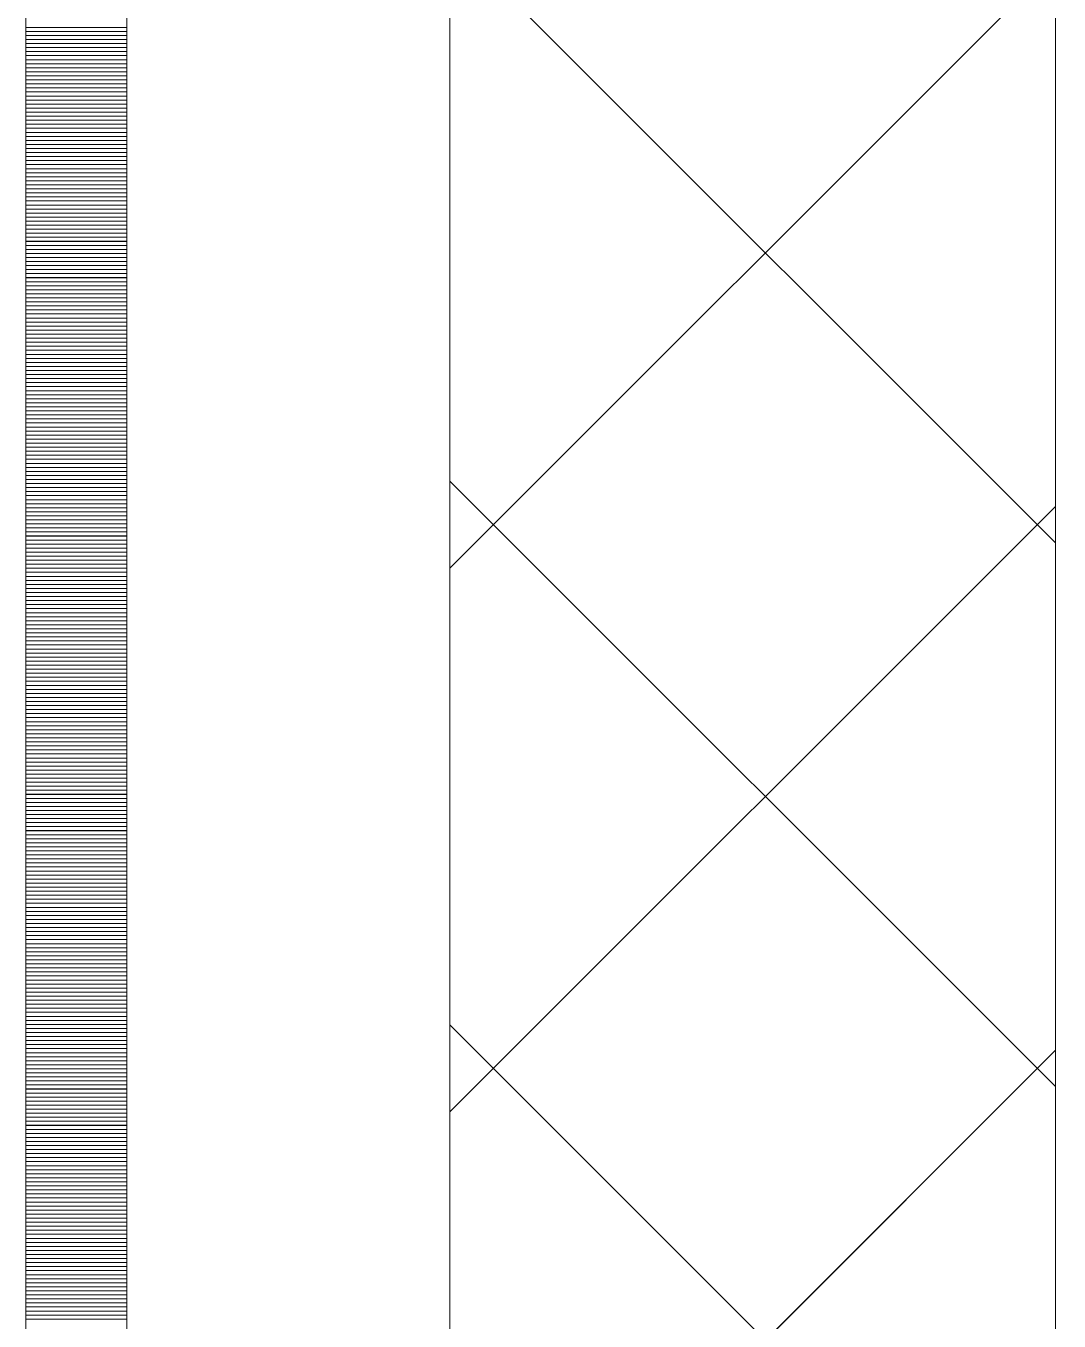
# Model space of a CAD drawing. Header units: millimetres. Extents: x 470010 to 1231400, y -134005 to 421770.
# Drawn here: x 806167.7 to 806423.6, y 174311.5 to 174632.4 of the extents above; entities that cross this region are included whole.
import ezdxf
from ezdxf.enums import TextEntityAlignment as Align

# ---------------------------------------------------------------- set-up
doc = ezdxf.new("R2010")
doc.units = ezdxf.units.MM
doc.linetypes.add('DASHED', pattern=[19.05, 12.7, -6.35])
doc.layers.get('Defpoints').update_dxf_attribs({"color": 140})
doc.layers.add('АР_Делит', color=120, linetype='Continuous', lineweight=0, plot=False)
for name, color, linetype, lineweight in [('АР_Стены ПЕНОблок', 52, 'Continuous', 20), ('АР_Тонкая', 254, 'Continuous', 5), ('АР_Утеплитель', 31, 'Continuous', 0), ('АР_Штриховка', 8, 'Continuous', 0)]:
    doc.layers.add(name, color=color, linetype=linetype, lineweight=lineweight)
doc.layers.add('РД_Оси_100', color=7, linetype='Continuous', lineweight=0, true_color=0x525252)
doc.styles.add('style1', font='ARIALN.TTF')

# ---------------------------------------------------------------- blocks, each defined once
blk = doc.blocks.new('СОШ_2200_АР_ОСИ_М100_28.05.24')
at = {"layer": 'АР_Делит', "color": 251, "linetype": 'DASHED', "true_color": 0x636466}
blk.add_lwpolyline([(114955, 135155), (114955, -355), (93595.036, -355), (93595.036, 13855), (94145, 13855), (94145, 68320), (66055, 68320), (66055, 13857.73), (83455, 13857.73), (83455, -355), (45245, -355), (45245, 13145), (44695, 13145), (44695, 26755), (45245, 26755), (45245, 68320), (20455, 68320), (20455, 26755), (27955, 26755), (27955, 13145), (-355, 13145), (-355, 100855)], dxfattribs=at)
blk = doc.blocks.new('A$C9108343f')
at = {"layer": 'АР_Стены ПЕНОблок', "color": 18, "linetype": 'Continuous', "lineweight": 20, "true_color": 0x000000}
blk.add_line((140704.09, 313879.49), (140704.09, 237679.49), dxfattribs=at)
at = {"layer": 'АР_Тонкая', "color": 18, "linetype": 'Continuous', "lineweight": 5, "true_color": 0x000000}
for p, q in [((140449.09, 313879.49), (140449.09, 237679.49)), ((140474.09, 313879.49), (140474.09, 237679.49)), ((140474.09, 237679.49), (140474.09, 313879.49)), ((140554.09, 237679.49), (140554.09, 313879.49))]:
    blk.add_line(p, q, dxfattribs=at)
at = {"layer": 'АР_Утеплитель', "color": 18, "linetype": 'Continuous', "lineweight": 0, "true_color": 0x000000}
for p, q in [((140554.09, 313879.49), (140554.09, 237679.49)), ((140704.09, 237679.49), (140704.09, 313879.49))]:
    blk.add_line(p, q, dxfattribs=at)
at = {"layer": 'АР_Штриховка', "color": 18, "linetype": 'Continuous', "lineweight": 0, "true_color": 0x000000}
for p, q in [((140704.09, 274870.56), (140554.09, 275020.56)), ((140554.09, 274864.28), (140704.09, 275014.28)), ((140449.09, 274998.24), (140474.09, 274998.24)), ((140449.09, 274997.24), (140474.09, 274997.24)), ((140449.09, 274996.24), (140474.09, 274996.24)), ((140449.09, 274995.24), (140474.09, 274995.24)), ((140449.09, 274994.24), (140474.09, 274994.24)), ((140449.09, 274993.24), (140474.09, 274993.24)), ((140449.09, 274992.24), (140474.09, 274992.24)), ((140449.09, 274991.24), (140474.09, 274991.24)), ((140449.09, 274990.24), (140474.09, 274990.24)), ((140449.09, 274989.24), (140474.09, 274989.24)), ((140449.09, 274988.24), (140474.09, 274988.24)), ((140449.09, 274987.24), (140474.09, 274987.24)), ((140449.09, 274986.24), (140474.09, 274986.24)), ((140449.09, 274985.24), (140474.09, 274985.24)), ((140449.09, 274984.24), (140474.09, 274984.24)), ((140449.09, 274983.24), (140474.09, 274983.24)), ((140449.09, 274982.24), (140474.09, 274982.24)), ((140449.09, 274981.24), (140474.09, 274981.24)), ((140449.09, 274980.24), (140474.09, 274980.24)), ((140449.09, 274979.24), (140474.09, 274979.24)), ((140449.09, 274978.24), (140474.09, 274978.24)), ((140449.09, 274977.24), (140474.09, 274977.24)), ((140449.09, 274976.24), (140474.09, 274976.24)), ((140449.09, 274975.24), (140474.09, 274975.24)), ((140449.09, 274974.24), (140474.09, 274974.24)), ((140449.09, 274973.24), (140474.09, 274973.24)), ((140449.09, 274972.24), (140474.09, 274972.24)), ((140449.09, 274971.24), (140474.09, 274971.24)), ((140449.09, 274970.24), (140474.09, 274970.24)), ((140449.09, 274969.24), (140474.09, 274969.24)), ((140449.09, 274968.24), (140474.09, 274968.24)), ((140449.09, 274967.24), (140474.09, 274967.24)), ((140449.09, 274966.24), (140474.09, 274966.24)), ((140449.09, 274965.24), (140474.09, 274965.24)), ((140449.09, 274964.24), (140474.09, 274964.24)), ((140449.09, 274963.24), (140474.09, 274963.24)), ((140449.09, 274962.24), (140474.09, 274962.24)), ((140449.09, 274961.24), (140474.09, 274961.24)), ((140449.09, 274960.24), (140474.09, 274960.24)), ((140449.09, 274959.24), (140474.09, 274959.24)), ((140449.09, 274958.24), (140474.09, 274958.24)), ((140449.09, 274957.24), (140474.09, 274957.24)), ((140449.09, 274956.24), (140474.09, 274956.24)), ((140449.09, 274955.24), (140474.09, 274955.24)), ((140449.09, 274954.24), (140474.09, 274954.24)), ((140449.09, 274953.24), (140474.09, 274953.24)), ((140449.09, 274952.24), (140474.09, 274952.24)), ((140449.09, 274951.24), (140474.09, 274951.24)), ((140449.09, 274950.24), (140474.09, 274950.24)), ((140449.09, 274949.24), (140474.09, 274949.24)), ((140449.09, 274948.24), (140474.09, 274948.24)), ((140449.09, 274947.24), (140474.09, 274947.24)), ((140449.09, 274946.24), (140474.09, 274946.24)), ((140449.09, 274945.24), (140474.09, 274945.24)), ((140449.09, 274944.24), (140474.09, 274944.24)), ((140449.09, 274943.24), (140474.09, 274943.24)), ((140449.09, 274942.24), (140474.09, 274942.24)), ((140449.09, 274941.24), (140474.09, 274941.24)), ((140449.09, 274940.24), (140474.09, 274940.24)), ((140449.09, 274939.24), (140474.09, 274939.24)), ((140449.09, 274938.24), (140474.09, 274938.24)), ((140449.09, 274937.24), (140474.09, 274937.24)), ((140449.09, 274936.24), (140474.09, 274936.24)), ((140449.09, 274935.24), (140474.09, 274935.24)), ((140449.09, 274934.24), (140474.09, 274934.24)), ((140449.09, 274933.24), (140474.09, 274933.24)), ((140449.09, 274932.24), (140474.09, 274932.24)), ((140449.09, 274931.24), (140474.09, 274931.24)), ((140449.09, 274930.24), (140474.09, 274930.24)), ((140449.09, 274929.24), (140474.09, 274929.24)), ((140449.09, 274928.24), (140474.09, 274928.24)), ((140449.09, 274927.24), (140474.09, 274927.24)), ((140449.09, 274926.24), (140474.09, 274926.24)), ((140449.09, 274925.24), (140474.09, 274925.24)), ((140449.09, 274924.24), (140474.09, 274924.24)), ((140449.09, 274923.24), (140474.09, 274923.24)), ((140449.09, 274922.24), (140474.09, 274922.24)), ((140449.09, 274921.24), (140474.09, 274921.24)), ((140449.09, 274920.24), (140474.09, 274920.24)), ((140449.09, 274919.24), (140474.09, 274919.24)), ((140449.09, 274918.24), (140474.09, 274918.24)), ((140449.09, 274917.24), (140474.09, 274917.24)), ((140449.09, 274916.24), (140474.09, 274916.24)), ((140449.09, 274915.24), (140474.09, 274915.24)), ((140449.09, 274914.24), (140474.09, 274914.24)), ((140449.09, 274913.24), (140474.09, 274913.24)), ((140449.09, 274912.24), (140474.09, 274912.24)), ((140449.09, 274911.24), (140474.09, 274911.24)), ((140449.09, 274910.24), (140474.09, 274910.24)), ((140449.09, 274909.24), (140474.09, 274909.24)), ((140449.09, 274908.24), (140474.09, 274908.24)), ((140449.09, 274907.24), (140474.09, 274907.24)), ((140449.09, 274906.24), (140474.09, 274906.24)), ((140449.09, 274905.24), (140474.09, 274905.24)), ((140449.09, 274904.24), (140474.09, 274904.24)), ((140449.09, 274903.24), (140474.09, 274903.24)), ((140449.09, 274902.24), (140474.09, 274902.24)), ((140449.09, 274901.24), (140474.09, 274901.24)), ((140449.09, 274900.24), (140474.09, 274900.24)), ((140449.09, 274899.24), (140474.09, 274899.24)), ((140449.09, 274898.24), (140474.09, 274898.24)), ((140449.09, 274897.24), (140474.09, 274897.24)), ((140449.09, 274896.24), (140474.09, 274896.24)), ((140449.09, 274895.24), (140474.09, 274895.24)), ((140449.09, 274894.24), (140474.09, 274894.24)), ((140449.09, 274893.24), (140474.09, 274893.24)), ((140449.09, 274892.24), (140474.09, 274892.24)), ((140449.09, 274891.24), (140474.09, 274891.24)), ((140449.09, 274890.24), (140474.09, 274890.24)), ((140449.09, 274889.24), (140474.09, 274889.24)), ((140449.09, 274888.24), (140474.09, 274888.24)), ((140449.09, 274887.24), (140474.09, 274887.24)), ((140449.09, 274886.24), (140474.09, 274886.24)), ((140704.09, 274735.86), (140554.09, 274885.86)), ((140449.09, 274885.24), (140474.09, 274885.24)), ((140449.09, 274884.24), (140474.09, 274884.24)), ((140449.09, 274883.24), (140474.09, 274883.24)), ((140449.09, 274882.24), (140474.09, 274882.24)), ((140449.09, 274881.24), (140474.09, 274881.24)), ((140449.09, 274880.24), (140474.09, 274880.24)), ((140554.09, 274729.57), (140704.09, 274879.57)), ((140449.09, 274879.24), (140474.09, 274879.24)), ((140449.09, 274878.24), (140474.09, 274878.24)), ((140449.09, 274877.24), (140474.09, 274877.24)), ((140449.09, 274876.24), (140474.09, 274876.24)), ((140449.09, 274875.24), (140474.09, 274875.24)), ((140449.09, 274874.24), (140474.09, 274874.24)), ((140449.09, 274873.24), (140474.09, 274873.24)), ((140449.09, 274872.24), (140474.09, 274872.24)), ((140449.09, 274871.24), (140474.09, 274871.24)), ((140449.09, 274870.24), (140474.09, 274870.24)), ((140449.09, 274869.24), (140474.09, 274869.24)), ((140449.09, 274868.24), (140474.09, 274868.24)), ((140449.09, 274867.24), (140474.09, 274867.24)), ((140449.09, 274866.24), (140474.09, 274866.24)), ((140449.09, 274865.24), (140474.09, 274865.24)), ((140449.09, 274864.24), (140474.09, 274864.24)), ((140449.09, 274863.24), (140474.09, 274863.24)), ((140449.09, 274862.24), (140474.09, 274862.24)), ((140449.09, 274861.24), (140474.09, 274861.24)), ((140449.09, 274860.24), (140474.09, 274860.24)), ((140449.09, 274859.24), (140474.09, 274859.24)), ((140449.09, 274858.24), (140474.09, 274858.24)), ((140449.09, 274857.24), (140474.09, 274857.24)), ((140449.09, 274856.24), (140474.09, 274856.24)), ((140449.09, 274855.24), (140474.09, 274855.24)), ((140449.09, 274854.24), (140474.09, 274854.24)), ((140449.09, 274853.24), (140474.09, 274853.24)), ((140449.09, 274852.24), (140474.09, 274852.24)), ((140449.09, 274851.24), (140474.09, 274851.24)), ((140449.09, 274850.24), (140474.09, 274850.24)), ((140449.09, 274849.24), (140474.09, 274849.24)), ((140449.09, 274848.24), (140474.09, 274848.24)), ((140449.09, 274847.24), (140474.09, 274847.24)), ((140449.09, 274846.24), (140474.09, 274846.24)), ((140449.09, 274845.24), (140474.09, 274845.24)), ((140449.09, 274844.24), (140474.09, 274844.24)), ((140449.09, 274843.24), (140474.09, 274843.24)), ((140449.09, 274842.24), (140474.09, 274842.24)), ((140449.09, 274841.24), (140474.09, 274841.24)), ((140449.09, 274840.24), (140474.09, 274840.24)), ((140449.09, 274839.24), (140474.09, 274839.24)), ((140449.09, 274838.24), (140474.09, 274838.24)), ((140449.09, 274837.24), (140474.09, 274837.24)), ((140449.09, 274836.24), (140474.09, 274836.24)), ((140449.09, 274835.24), (140474.09, 274835.24)), ((140449.09, 274834.24), (140474.09, 274834.24)), ((140449.09, 274833.24), (140474.09, 274833.24)), ((140449.09, 274832.24), (140474.09, 274832.24)), ((140449.09, 274831.24), (140474.09, 274831.24)), ((140449.09, 274830.24), (140474.09, 274830.24)), ((140449.09, 274829.24), (140474.09, 274829.24)), ((140449.09, 274828.24), (140474.09, 274828.24)), ((140449.09, 274827.24), (140474.09, 274827.24)), ((140449.09, 274826.24), (140474.09, 274826.24)), ((140449.09, 274825.24), (140474.09, 274825.24)), ((140449.09, 274824.24), (140474.09, 274824.24)), ((140449.09, 274823.24), (140474.09, 274823.24)), ((140449.09, 274822.24), (140474.09, 274822.24)), ((140449.09, 274821.24), (140474.09, 274821.24)), ((140449.09, 274820.24), (140474.09, 274820.24)), ((140449.09, 274819.24), (140474.09, 274819.24)), ((140449.09, 274818.24), (140474.09, 274818.24)), ((140449.09, 274817.24), (140474.09, 274817.24)), ((140449.09, 274816.24), (140474.09, 274816.24)), ((140449.09, 274815.24), (140474.09, 274815.24)), ((140449.09, 274814.24), (140474.09, 274814.24)), ((140449.09, 274813.24), (140474.09, 274813.24)), ((140449.09, 274812.24), (140474.09, 274812.24)), ((140449.09, 274811.24), (140474.09, 274811.24)), ((140449.09, 274810.24), (140474.09, 274810.24)), ((140449.09, 274809.24), (140474.09, 274809.24)), ((140449.09, 274808.24), (140474.09, 274808.24)), ((140449.09, 274807.24), (140474.09, 274807.24)), ((140449.09, 274806.24), (140474.09, 274806.24)), ((140449.09, 274805.24), (140474.09, 274805.24)), ((140449.09, 274804.24), (140474.09, 274804.24)), ((140449.09, 274803.24), (140474.09, 274803.24)), ((140449.09, 274802.24), (140474.09, 274802.24)), ((140449.09, 274801.24), (140474.09, 274801.24)), ((140449.09, 274800.24), (140474.09, 274800.24)), ((140449.09, 274799.24), (140474.09, 274799.24)), ((140449.09, 274798.24), (140474.09, 274798.24)), ((140449.09, 274797.24), (140474.09, 274797.24)), ((140449.09, 274796.24), (140474.09, 274796.24)), ((140449.09, 274795.24), (140474.09, 274795.24)), ((140449.09, 274794.24), (140474.09, 274794.24)), ((140449.09, 274793.24), (140474.09, 274793.24)), ((140449.09, 274792.24), (140474.09, 274792.24)), ((140449.09, 274791.24), (140474.09, 274791.24)), ((140449.09, 274790.24), (140474.09, 274790.24)), ((140449.09, 274789.24), (140474.09, 274789.24)), ((140449.09, 274788.24), (140474.09, 274788.24)), ((140449.09, 274787.24), (140474.09, 274787.24)), ((140449.09, 274786.24), (140474.09, 274786.24)), ((140449.09, 274785.24), (140474.09, 274785.24)), ((140449.09, 274784.24), (140474.09, 274784.24)), ((140449.09, 274783.24), (140474.09, 274783.24)), ((140449.09, 274782.24), (140474.09, 274782.24)), ((140449.09, 274781.24), (140474.09, 274781.24)), ((140449.09, 274780.24), (140474.09, 274780.24)), ((140449.09, 274779.24), (140474.09, 274779.24)), ((140449.09, 274778.24), (140474.09, 274778.24)), ((140449.09, 274777.24), (140474.09, 274777.24)), ((140449.09, 274776.24), (140474.09, 274776.24)), ((140449.09, 274775.24), (140474.09, 274775.24)), ((140449.09, 274774.24), (140474.09, 274774.24)), ((140449.09, 274773.24), (140474.09, 274773.24)), ((140449.09, 274772.24), (140474.09, 274772.24)), ((140449.09, 274771.24), (140474.09, 274771.24)), ((140449.09, 274770.24), (140474.09, 274770.24)), ((140449.09, 274769.24), (140474.09, 274769.24)), ((140449.09, 274768.24), (140474.09, 274768.24)), ((140449.09, 274767.24), (140474.09, 274767.24)), ((140449.09, 274766.24), (140474.09, 274766.24)), ((140449.09, 274765.24), (140474.09, 274765.24)), ((140449.09, 274764.24), (140474.09, 274764.24)), ((140449.09, 274763.24), (140474.09, 274763.24)), ((140449.09, 274762.24), (140474.09, 274762.24)), ((140449.09, 274761.24), (140474.09, 274761.24)), ((140449.09, 274760.24), (140474.09, 274760.24)), ((140449.09, 274759.24), (140474.09, 274759.24)), ((140449.09, 274758.24), (140474.09, 274758.24)), ((140449.09, 274757.24), (140474.09, 274757.24)), ((140449.09, 274756.24), (140474.09, 274756.24)), ((140449.09, 274755.24), (140474.09, 274755.24)), ((140449.09, 274754.24), (140474.09, 274754.24)), ((140449.09, 274753.24), (140474.09, 274753.24)), ((140449.09, 274752.24), (140474.09, 274752.24)), ((140449.09, 274751.24), (140474.09, 274751.24)), ((140704.09, 274601.16), (140554.09, 274751.16)), ((140449.09, 274750.24), (140474.09, 274750.24)), ((140449.09, 274749.24), (140474.09, 274749.24)), ((140449.09, 274748.24), (140474.09, 274748.24)), ((140449.09, 274747.24), (140474.09, 274747.24)), ((140449.09, 274746.24), (140474.09, 274746.24)), ((140449.09, 274745.24), (140474.09, 274745.24)), ((140554.09, 274594.87), (140704.09, 274744.87)), ((140449.09, 274744.24), (140474.09, 274744.24)), ((140449.09, 274743.24), (140474.09, 274743.24)), ((140449.09, 274742.24), (140474.09, 274742.24)), ((140449.09, 274741.24), (140474.09, 274741.24)), ((140449.09, 274740.24), (140474.09, 274740.24)), ((140449.09, 274739.24), (140474.09, 274739.24)), ((140449.09, 274738.24), (140474.09, 274738.24)), ((140449.09, 274737.24), (140474.09, 274737.24)), ((140449.09, 274736.24), (140474.09, 274736.24)), ((140449.09, 274735.24), (140474.09, 274735.24)), ((140449.09, 274734.24), (140474.09, 274734.24)), ((140449.09, 274733.24), (140474.09, 274733.24)), ((140449.09, 274732.24), (140474.09, 274732.24)), ((140449.09, 274731.24), (140474.09, 274731.24)), ((140449.09, 274730.24), (140474.09, 274730.24)), ((140449.09, 274729.24), (140474.09, 274729.24)), ((140449.09, 274728.24), (140474.09, 274728.24)), ((140449.09, 274727.24), (140474.09, 274727.24)), ((140449.09, 274726.24), (140474.09, 274726.24)), ((140449.09, 274725.24), (140474.09, 274725.24)), ((140449.09, 274724.24), (140474.09, 274724.24)), ((140449.09, 274723.24), (140474.09, 274723.24)), ((140449.09, 274722.24), (140474.09, 274722.24)), ((140449.09, 274721.24), (140474.09, 274721.24)), ((140449.09, 274720.24), (140474.09, 274720.24)), ((140449.09, 274719.24), (140474.09, 274719.24)), ((140449.09, 274718.24), (140474.09, 274718.24)), ((140449.09, 274717.24), (140474.09, 274717.24)), ((140449.09, 274716.24), (140474.09, 274716.24)), ((140449.09, 274715.24), (140474.09, 274715.24)), ((140449.09, 274714.24), (140474.09, 274714.24)), ((140449.09, 274713.24), (140474.09, 274713.24)), ((140449.09, 274712.24), (140474.09, 274712.24)), ((140449.09, 274711.24), (140474.09, 274711.24)), ((140449.09, 274710.24), (140474.09, 274710.24)), ((140449.09, 274709.24), (140474.09, 274709.24)), ((140449.09, 274708.24), (140474.09, 274708.24)), ((140449.09, 274707.24), (140474.09, 274707.24)), ((140449.09, 274706.24), (140474.09, 274706.24)), ((140449.09, 274705.24), (140474.09, 274705.24)), ((140449.09, 274704.24), (140474.09, 274704.24)), ((140449.09, 274703.24), (140474.09, 274703.24)), ((140449.09, 274702.24), (140474.09, 274702.24)), ((140449.09, 274701.24), (140474.09, 274701.24)), ((140449.09, 274700.24), (140474.09, 274700.24)), ((140449.09, 274699.24), (140474.09, 274699.24)), ((140449.09, 274698.24), (140474.09, 274698.24)), ((140449.09, 274697.24), (140474.09, 274697.24)), ((140449.09, 274696.24), (140474.09, 274696.24)), ((140449.09, 274695.24), (140474.09, 274695.24)), ((140449.09, 274694.24), (140474.09, 274694.24)), ((140449.09, 274693.24), (140474.09, 274693.24)), ((140449.09, 274692.24), (140474.09, 274692.24)), ((140449.09, 274691.24), (140474.09, 274691.24)), ((140449.09, 274690.24), (140474.09, 274690.24)), ((140449.09, 274689.24), (140474.09, 274689.24)), ((140449.09, 274688.24), (140474.09, 274688.24)), ((140449.09, 274687.24), (140474.09, 274687.24)), ((140449.09, 274686.24), (140474.09, 274686.24)), ((140449.09, 274685.24), (140474.09, 274685.24)), ((140449.09, 274684.24), (140474.09, 274684.24)), ((140449.09, 274683.24), (140474.09, 274683.24)), ((140449.09, 274682.24), (140474.09, 274682.24)), ((140449.09, 274681.24), (140474.09, 274681.24)), ((140449.09, 274680.24), (140474.09, 274680.24)), ((140449.09, 274679.24), (140474.09, 274679.24)), ((140449.09, 274678.24), (140474.09, 274678.24))]:
    blk.add_line(p, q, dxfattribs=at)
at = {"layer": 'РД_Оси_100'}
blk.add_blockref('СОШ_2200_АР_ОСИ_М100_28.05.24', (140804.09, 223079.49), dxfattribs=at)
at = {"layer": 'Defpoints', "color": 18, "true_color": 0x000000, "style": 'style1'}
for p in [(143949.34, 316089.12), (143974.98, 281639.5), (143890.4, 273244.71), (143839.99, 264276.81), (143967.75, 254892.38), (12251.96, 104178.14), (12382.58, 96023.14)]:
    blk.add_attdef('АР-ПОМЕЩЕНИЕ:НАИМЕНОВАНИЕ', text='', height=100, dxfattribs=at).set_placement(p, align=Align.MIDDLE)
at = {"layer": 'Defpoints', "color": 18, "true_color": 0x000000, "style": 'style1', "flags": 8}
for p in [(143951.3, 279099.09), (143848.34, 269251.11), (143875.33, 260094.25), (144049.74, 250824.7), (163419.28, 238153.36), (155897.46, 237965.97), (183037.2, 237965.97), (143342.94, 237876.19)]:
    blk.add_attdef('АР-ПОМЕЩЕНИЕ:НАИМЕНОВАНИЕ', text='', height=100, dxfattribs=at).set_placement(p, align=Align.MIDDLE)

msp = doc.modelspace()

# ---------------------------------------------------------------- linework, layer by layer
at = {"layer": 'АР_Стены ПЕНОблок', "color": 18, "linetype": 'Continuous', "lineweight": 20, "true_color": 0x000000}
msp.add_line((806422.706, 213513.251), (806422.706, 137313.251), dxfattribs=at)
at = {"layer": 'АР_Тонкая', "color": 18, "linetype": 'Continuous', "lineweight": 5, "true_color": 0x000000}
for p, q in [((806167.706, 213513.251), (806167.706, 137313.251)), ((806192.706, 213513.251), (806192.706, 137313.251)), ((806192.706, 137313.251), (806192.706, 213513.251)), ((806272.706, 137313.251), (806272.706, 213513.251))]:
    msp.add_line(p, q, dxfattribs=at)
at = {"layer": 'АР_Утеплитель', "color": 18, "linetype": 'Continuous', "lineweight": 0, "true_color": 0x000000}
for p, q in [((806272.706, 213513.251), (806272.706, 137313.251)), ((806422.706, 137313.251), (806422.706, 213513.251))]:
    msp.add_line(p, q, dxfattribs=at)
at = {"layer": 'АР_Штриховка', "color": 18, "linetype": 'Continuous', "lineweight": 0, "true_color": 0x000000}
for p, q in [((806422.706, 174504.322), (806272.706, 174654.322)), ((806272.706, 174498.036), (806422.706, 174648.036)), ((806167.706, 174632), (806192.706, 174632)), ((806167.706, 174631), (806192.706, 174631)), ((806167.706, 174630), (806192.706, 174630)), ((806167.706, 174629), (806192.706, 174629)), ((806167.706, 174628), (806192.706, 174628)), ((806167.706, 174627), (806192.706, 174627)), ((806167.706, 174626), (806192.706, 174626)), ((806167.706, 174625), (806192.706, 174625)), ((806167.706, 174624), (806192.706, 174624)), ((806167.706, 174623), (806192.706, 174623)), ((806167.706, 174622), (806192.706, 174622)), ((806167.706, 174621), (806192.706, 174621)), ((806167.706, 174620), (806192.706, 174620)), ((806167.706, 174619), (806192.706, 174619)), ((806167.706, 174618), (806192.706, 174618)), ((806167.706, 174617), (806192.706, 174617)), ((806167.706, 174616), (806192.706, 174616)), ((806167.706, 174615), (806192.706, 174615)), ((806167.706, 174614), (806192.706, 174614)), ((806167.706, 174613), (806192.706, 174613)), ((806167.706, 174612), (806192.706, 174612)), ((806167.706, 174611), (806192.706, 174611)), ((806167.706, 174610), (806192.706, 174610)), ((806167.706, 174609), (806192.706, 174609)), ((806167.706, 174608), (806192.706, 174608)), ((806167.706, 174607), (806192.706, 174607)), ((806167.706, 174606), (806192.706, 174606)), ((806167.706, 174605), (806192.706, 174605)), ((806167.706, 174604), (806192.706, 174604)), ((806167.706, 174603), (806192.706, 174603)), ((806167.706, 174602), (806192.706, 174602)), ((806167.706, 174601), (806192.706, 174601)), ((806167.706, 174600), (806192.706, 174600)), ((806167.706, 174599), (806192.706, 174599)), ((806167.706, 174598), (806192.706, 174598)), ((806167.706, 174597), (806192.706, 174597)), ((806167.706, 174596), (806192.706, 174596)), ((806167.706, 174595), (806192.706, 174595)), ((806167.706, 174594), (806192.706, 174594)), ((806167.706, 174593), (806192.706, 174593)), ((806167.706, 174592), (806192.706, 174592)), ((806167.706, 174591), (806192.706, 174591)), ((806167.706, 174590), (806192.706, 174590)), ((806167.706, 174589), (806192.706, 174589)), ((806167.706, 174588), (806192.706, 174588)), ((806167.706, 174587), (806192.706, 174587)), ((806167.706, 174586), (806192.706, 174586)), ((806167.706, 174585), (806192.706, 174585)), ((806167.706, 174584), (806192.706, 174584)), ((806167.706, 174583), (806192.706, 174583)), ((806167.706, 174582), (806192.706, 174582)), ((806167.706, 174581), (806192.706, 174581)), ((806167.706, 174580), (806192.706, 174580)), ((806167.706, 174579), (806192.706, 174579)), ((806167.706, 174578), (806192.706, 174578)), ((806167.706, 174577), (806192.706, 174577)), ((806167.706, 174576), (806192.706, 174576)), ((806167.706, 174575), (806192.706, 174575)), ((806167.706, 174574), (806192.706, 174574)), ((806167.706, 174573), (806192.706, 174573)), ((806167.706, 174572), (806192.706, 174572)), ((806167.706, 174571), (806192.706, 174571)), ((806167.706, 174570), (806192.706, 174570)), ((806167.706, 174569), (806192.706, 174569)), ((806167.706, 174568), (806192.706, 174568)), ((806167.706, 174567), (806192.706, 174567)), ((806167.706, 174566), (806192.706, 174566)), ((806167.706, 174565), (806192.706, 174565)), ((806167.706, 174564), (806192.706, 174564)), ((806167.706, 174563), (806192.706, 174563)), ((806167.706, 174562), (806192.706, 174562)), ((806167.706, 174561), (806192.706, 174561)), ((806167.706, 174560), (806192.706, 174560)), ((806167.706, 174559), (806192.706, 174559)), ((806167.706, 174558), (806192.706, 174558)), ((806167.706, 174557), (806192.706, 174557)), ((806167.706, 174556), (806192.706, 174556)), ((806167.706, 174555), (806192.706, 174555)), ((806167.706, 174554), (806192.706, 174554)), ((806167.706, 174553), (806192.706, 174553)), ((806167.706, 174552), (806192.706, 174552)), ((806167.706, 174551), (806192.706, 174551)), ((806167.706, 174550), (806192.706, 174550)), ((806167.706, 174549), (806192.706, 174549)), ((806167.706, 174548), (806192.706, 174548)), ((806167.706, 174547), (806192.706, 174547)), ((806167.706, 174546), (806192.706, 174546)), ((806167.706, 174545), (806192.706, 174545)), ((806167.706, 174544), (806192.706, 174544)), ((806167.706, 174543), (806192.706, 174543)), ((806167.706, 174542), (806192.706, 174542)), ((806167.706, 174541), (806192.706, 174541)), ((806167.706, 174540), (806192.706, 174540)), ((806167.706, 174539), (806192.706, 174539)), ((806167.706, 174538), (806192.706, 174538)), ((806167.706, 174537), (806192.706, 174537)), ((806167.706, 174536), (806192.706, 174536)), ((806167.706, 174535), (806192.706, 174535)), ((806167.706, 174534), (806192.706, 174534)), ((806167.706, 174533), (806192.706, 174533)), ((806167.706, 174532), (806192.706, 174532)), ((806167.706, 174531), (806192.706, 174531)), ((806167.706, 174530), (806192.706, 174530)), ((806167.706, 174529), (806192.706, 174529)), ((806167.706, 174528), (806192.706, 174528)), ((806167.706, 174527), (806192.706, 174527)), ((806167.706, 174526), (806192.706, 174526)), ((806167.706, 174525), (806192.706, 174525)), ((806167.706, 174524), (806192.706, 174524)), ((806167.706, 174523), (806192.706, 174523)), ((806167.706, 174522), (806192.706, 174522)), ((806167.706, 174521), (806192.706, 174521)), ((806167.706, 174520), (806192.706, 174520)), ((806167.706, 174519), (806192.706, 174519)), ((806167.706, 174518), (806192.706, 174518)), ((806422.706, 174369.619), (806272.706, 174519.619)), ((806167.706, 174517), (806192.706, 174517)), ((806167.706, 174516), (806192.706, 174516)), ((806167.706, 174515), (806192.706, 174515)), ((806167.706, 174514), (806192.706, 174514)), ((806167.706, 174513), (806192.706, 174513)), ((806167.706, 174512), (806192.706, 174512)), ((806272.706, 174363.332), (806422.706, 174513.332)), ((806167.706, 174511), (806192.706, 174511)), ((806167.706, 174510), (806192.706, 174510)), ((806167.706, 174509), (806192.706, 174509)), ((806167.706, 174508), (806192.706, 174508)), ((806167.706, 174507), (806192.706, 174507)), ((806167.706, 174506), (806192.706, 174506)), ((806167.706, 174505), (806192.706, 174505)), ((806167.706, 174504), (806192.706, 174504)), ((806167.706, 174503), (806192.706, 174503)), ((806167.706, 174502), (806192.706, 174502)), ((806167.706, 174501), (806192.706, 174501)), ((806167.706, 174500), (806192.706, 174500)), ((806167.706, 174499), (806192.706, 174499)), ((806167.706, 174498), (806192.706, 174498)), ((806167.706, 174497), (806192.706, 174497)), ((806167.706, 174496), (806192.706, 174496)), ((806167.706, 174495), (806192.706, 174495)), ((806167.706, 174494), (806192.706, 174494)), ((806167.706, 174493), (806192.706, 174493)), ((806167.706, 174492), (806192.706, 174492)), ((806167.706, 174491), (806192.706, 174491)), ((806167.706, 174490), (806192.706, 174490)), ((806167.706, 174489), (806192.706, 174489)), ((806167.706, 174488), (806192.706, 174488)), ((806167.706, 174487), (806192.706, 174487)), ((806167.706, 174486), (806192.706, 174486)), ((806167.706, 174485), (806192.706, 174485)), ((806167.706, 174484), (806192.706, 174484)), ((806167.706, 174483), (806192.706, 174483)), ((806167.706, 174482), (806192.706, 174482)), ((806167.706, 174481), (806192.706, 174481)), ((806167.706, 174480), (806192.706, 174480)), ((806167.706, 174479), (806192.706, 174479)), ((806167.706, 174478), (806192.706, 174478)), ((806167.706, 174477), (806192.706, 174477)), ((806167.706, 174476), (806192.706, 174476)), ((806167.706, 174475), (806192.706, 174475)), ((806167.706, 174474), (806192.706, 174474)), ((806167.706, 174473), (806192.706, 174473)), ((806167.706, 174472), (806192.706, 174472)), ((806167.706, 174471), (806192.706, 174471)), ((806167.706, 174470), (806192.706, 174470)), ((806167.706, 174469), (806192.706, 174469)), ((806167.706, 174468), (806192.706, 174468)), ((806167.706, 174467), (806192.706, 174467)), ((806167.706, 174466), (806192.706, 174466)), ((806167.706, 174465), (806192.706, 174465)), ((806167.706, 174464), (806192.706, 174464)), ((806167.706, 174463), (806192.706, 174463)), ((806167.706, 174462), (806192.706, 174462)), ((806167.706, 174461), (806192.706, 174461)), ((806167.706, 174460), (806192.706, 174460)), ((806167.706, 174459), (806192.706, 174459)), ((806167.706, 174458), (806192.706, 174458)), ((806167.706, 174457), (806192.706, 174457)), ((806167.706, 174456), (806192.706, 174456)), ((806167.706, 174455), (806192.706, 174455)), ((806167.706, 174454), (806192.706, 174454)), ((806167.706, 174453), (806192.706, 174453)), ((806167.706, 174452), (806192.706, 174452)), ((806167.706, 174451), (806192.706, 174451)), ((806167.706, 174450), (806192.706, 174450)), ((806167.706, 174449), (806192.706, 174449)), ((806167.706, 174448), (806192.706, 174448)), ((806167.706, 174447), (806192.706, 174447)), ((806167.706, 174446), (806192.706, 174446)), ((806167.706, 174445), (806192.706, 174445)), ((806167.706, 174444), (806192.706, 174444)), ((806167.706, 174443), (806192.706, 174443)), ((806167.706, 174442), (806192.706, 174442)), ((806167.706, 174441), (806192.706, 174441)), ((806167.706, 174440), (806192.706, 174440)), ((806167.706, 174439), (806192.706, 174439)), ((806167.706, 174438), (806192.706, 174438)), ((806167.706, 174437), (806192.706, 174437)), ((806167.706, 174436), (806192.706, 174436)), ((806167.706, 174435), (806192.706, 174435)), ((806167.706, 174434), (806192.706, 174434)), ((806167.706, 174433), (806192.706, 174433)), ((806167.706, 174432), (806192.706, 174432)), ((806167.706, 174431), (806192.706, 174431)), ((806167.706, 174430), (806192.706, 174430)), ((806167.706, 174429), (806192.706, 174429)), ((806167.706, 174428), (806192.706, 174428)), ((806167.706, 174427), (806192.706, 174427)), ((806167.706, 174426), (806192.706, 174426)), ((806167.706, 174425), (806192.706, 174425)), ((806167.706, 174424), (806192.706, 174424)), ((806167.706, 174423), (806192.706, 174423)), ((806167.706, 174422), (806192.706, 174422)), ((806167.706, 174421), (806192.706, 174421)), ((806167.706, 174420), (806192.706, 174420)), ((806167.706, 174419), (806192.706, 174419)), ((806167.706, 174418), (806192.706, 174418)), ((806167.706, 174417), (806192.706, 174417)), ((806167.706, 174416), (806192.706, 174416)), ((806167.706, 174415), (806192.706, 174415)), ((806167.706, 174414), (806192.706, 174414)), ((806167.706, 174413), (806192.706, 174413)), ((806167.706, 174412), (806192.706, 174412)), ((806167.706, 174411), (806192.706, 174411)), ((806167.706, 174410), (806192.706, 174410)), ((806167.706, 174409), (806192.706, 174409)), ((806167.706, 174408), (806192.706, 174408)), ((806167.706, 174407), (806192.706, 174407)), ((806167.706, 174406), (806192.706, 174406)), ((806167.706, 174405), (806192.706, 174405)), ((806167.706, 174404), (806192.706, 174404)), ((806167.706, 174403), (806192.706, 174403)), ((806167.706, 174402), (806192.706, 174402)), ((806167.706, 174401), (806192.706, 174401)), ((806167.706, 174400), (806192.706, 174400)), ((806167.706, 174399), (806192.706, 174399)), ((806167.706, 174398), (806192.706, 174398)), ((806167.706, 174397), (806192.706, 174397)), ((806167.706, 174396), (806192.706, 174396)), ((806167.706, 174395), (806192.706, 174395)), ((806167.706, 174394), (806192.706, 174394)), ((806167.706, 174393), (806192.706, 174393)), ((806167.706, 174392), (806192.706, 174392)), ((806167.706, 174391), (806192.706, 174391)), ((806167.706, 174390), (806192.706, 174390)), ((806167.706, 174389), (806192.706, 174389)), ((806167.706, 174388), (806192.706, 174388)), ((806167.706, 174387), (806192.706, 174387)), ((806167.706, 174386), (806192.706, 174386)), ((806167.706, 174385), (806192.706, 174385)), ((806167.706, 174384), (806192.706, 174384)), ((806422.706, 174234.915), (806272.706, 174384.915)), ((806167.706, 174383), (806192.706, 174383)), ((806167.706, 174382), (806192.706, 174382)), ((806167.706, 174381), (806192.706, 174381)), ((806167.706, 174380), (806192.706, 174380)), ((806167.706, 174379), (806192.706, 174379)), ((806167.706, 174378), (806192.706, 174378)), ((806167.706, 174377), (806192.706, 174377)), ((806272.706, 174228.628), (806422.706, 174378.628)), ((806167.706, 174376), (806192.706, 174376)), ((806167.706, 174375), (806192.706, 174375)), ((806167.706, 174374), (806192.706, 174374)), ((806167.706, 174373), (806192.706, 174373)), ((806167.706, 174372), (806192.706, 174372)), ((806167.706, 174371), (806192.706, 174371)), ((806167.706, 174370), (806192.706, 174370)), ((806167.706, 174369), (806192.706, 174369)), ((806167.706, 174368), (806192.706, 174368)), ((806167.706, 174367), (806192.706, 174367)), ((806167.706, 174366), (806192.706, 174366)), ((806167.706, 174365), (806192.706, 174365)), ((806167.706, 174364), (806192.706, 174364)), ((806167.706, 174363), (806192.706, 174363)), ((806167.706, 174362), (806192.706, 174362)), ((806167.706, 174361), (806192.706, 174361)), ((806167.706, 174360), (806192.706, 174360)), ((806167.706, 174359), (806192.706, 174359)), ((806167.706, 174358), (806192.706, 174358)), ((806167.706, 174357), (806192.706, 174357)), ((806167.706, 174356), (806192.706, 174356)), ((806167.706, 174355), (806192.706, 174355)), ((806167.706, 174354), (806192.706, 174354)), ((806167.706, 174353), (806192.706, 174353)), ((806167.706, 174352), (806192.706, 174352)), ((806167.706, 174351), (806192.706, 174351)), ((806167.706, 174350), (806192.706, 174350)), ((806167.706, 174349), (806192.706, 174349)), ((806167.706, 174348), (806192.706, 174348)), ((806167.706, 174347), (806192.706, 174347)), ((806167.706, 174346), (806192.706, 174346)), ((806167.706, 174345), (806192.706, 174345)), ((806167.706, 174344), (806192.706, 174344)), ((806167.706, 174343), (806192.706, 174343)), ((806167.706, 174342), (806192.706, 174342)), ((806167.706, 174341), (806192.706, 174341)), ((806167.706, 174340), (806192.706, 174340)), ((806167.706, 174339), (806192.706, 174339)), ((806167.706, 174338), (806192.706, 174338)), ((806167.706, 174337), (806192.706, 174337)), ((806167.706, 174336), (806192.706, 174336)), ((806167.706, 174335), (806192.706, 174335)), ((806167.706, 174334), (806192.706, 174334)), ((806167.706, 174333), (806192.706, 174333)), ((806167.706, 174332), (806192.706, 174332)), ((806167.706, 174331), (806192.706, 174331)), ((806167.706, 174330), (806192.706, 174330)), ((806167.706, 174329), (806192.706, 174329)), ((806167.706, 174328), (806192.706, 174328)), ((806167.706, 174327), (806192.706, 174327)), ((806167.706, 174326), (806192.706, 174326)), ((806167.706, 174325), (806192.706, 174325)), ((806167.706, 174324), (806192.706, 174324)), ((806167.706, 174323), (806192.706, 174323)), ((806167.706, 174322), (806192.706, 174322)), ((806167.706, 174321), (806192.706, 174321)), ((806167.706, 174320), (806192.706, 174320)), ((806167.706, 174319), (806192.706, 174319)), ((806167.706, 174318), (806192.706, 174318)), ((806167.706, 174317), (806192.706, 174317)), ((806167.706, 174316), (806192.706, 174316)), ((806167.706, 174315), (806192.706, 174315)), ((806167.706, 174314), (806192.706, 174314)), ((806167.706, 174313), (806192.706, 174313)), ((806167.706, 174312), (806192.706, 174312))]:
    msp.add_line(p, q, dxfattribs=at)

# ---------------------------------------------------------------- block references
msp.add_blockref('A$C9108343f', (665718.612, -100366.242))
at = {"layer": 'РД_Оси_100'}
msp.add_blockref('СОШ_2200_АР_ОСИ_М100_28.05.24', (806522.706, 122713.251), dxfattribs=at)

doc.saveas('drawing.dxf')
